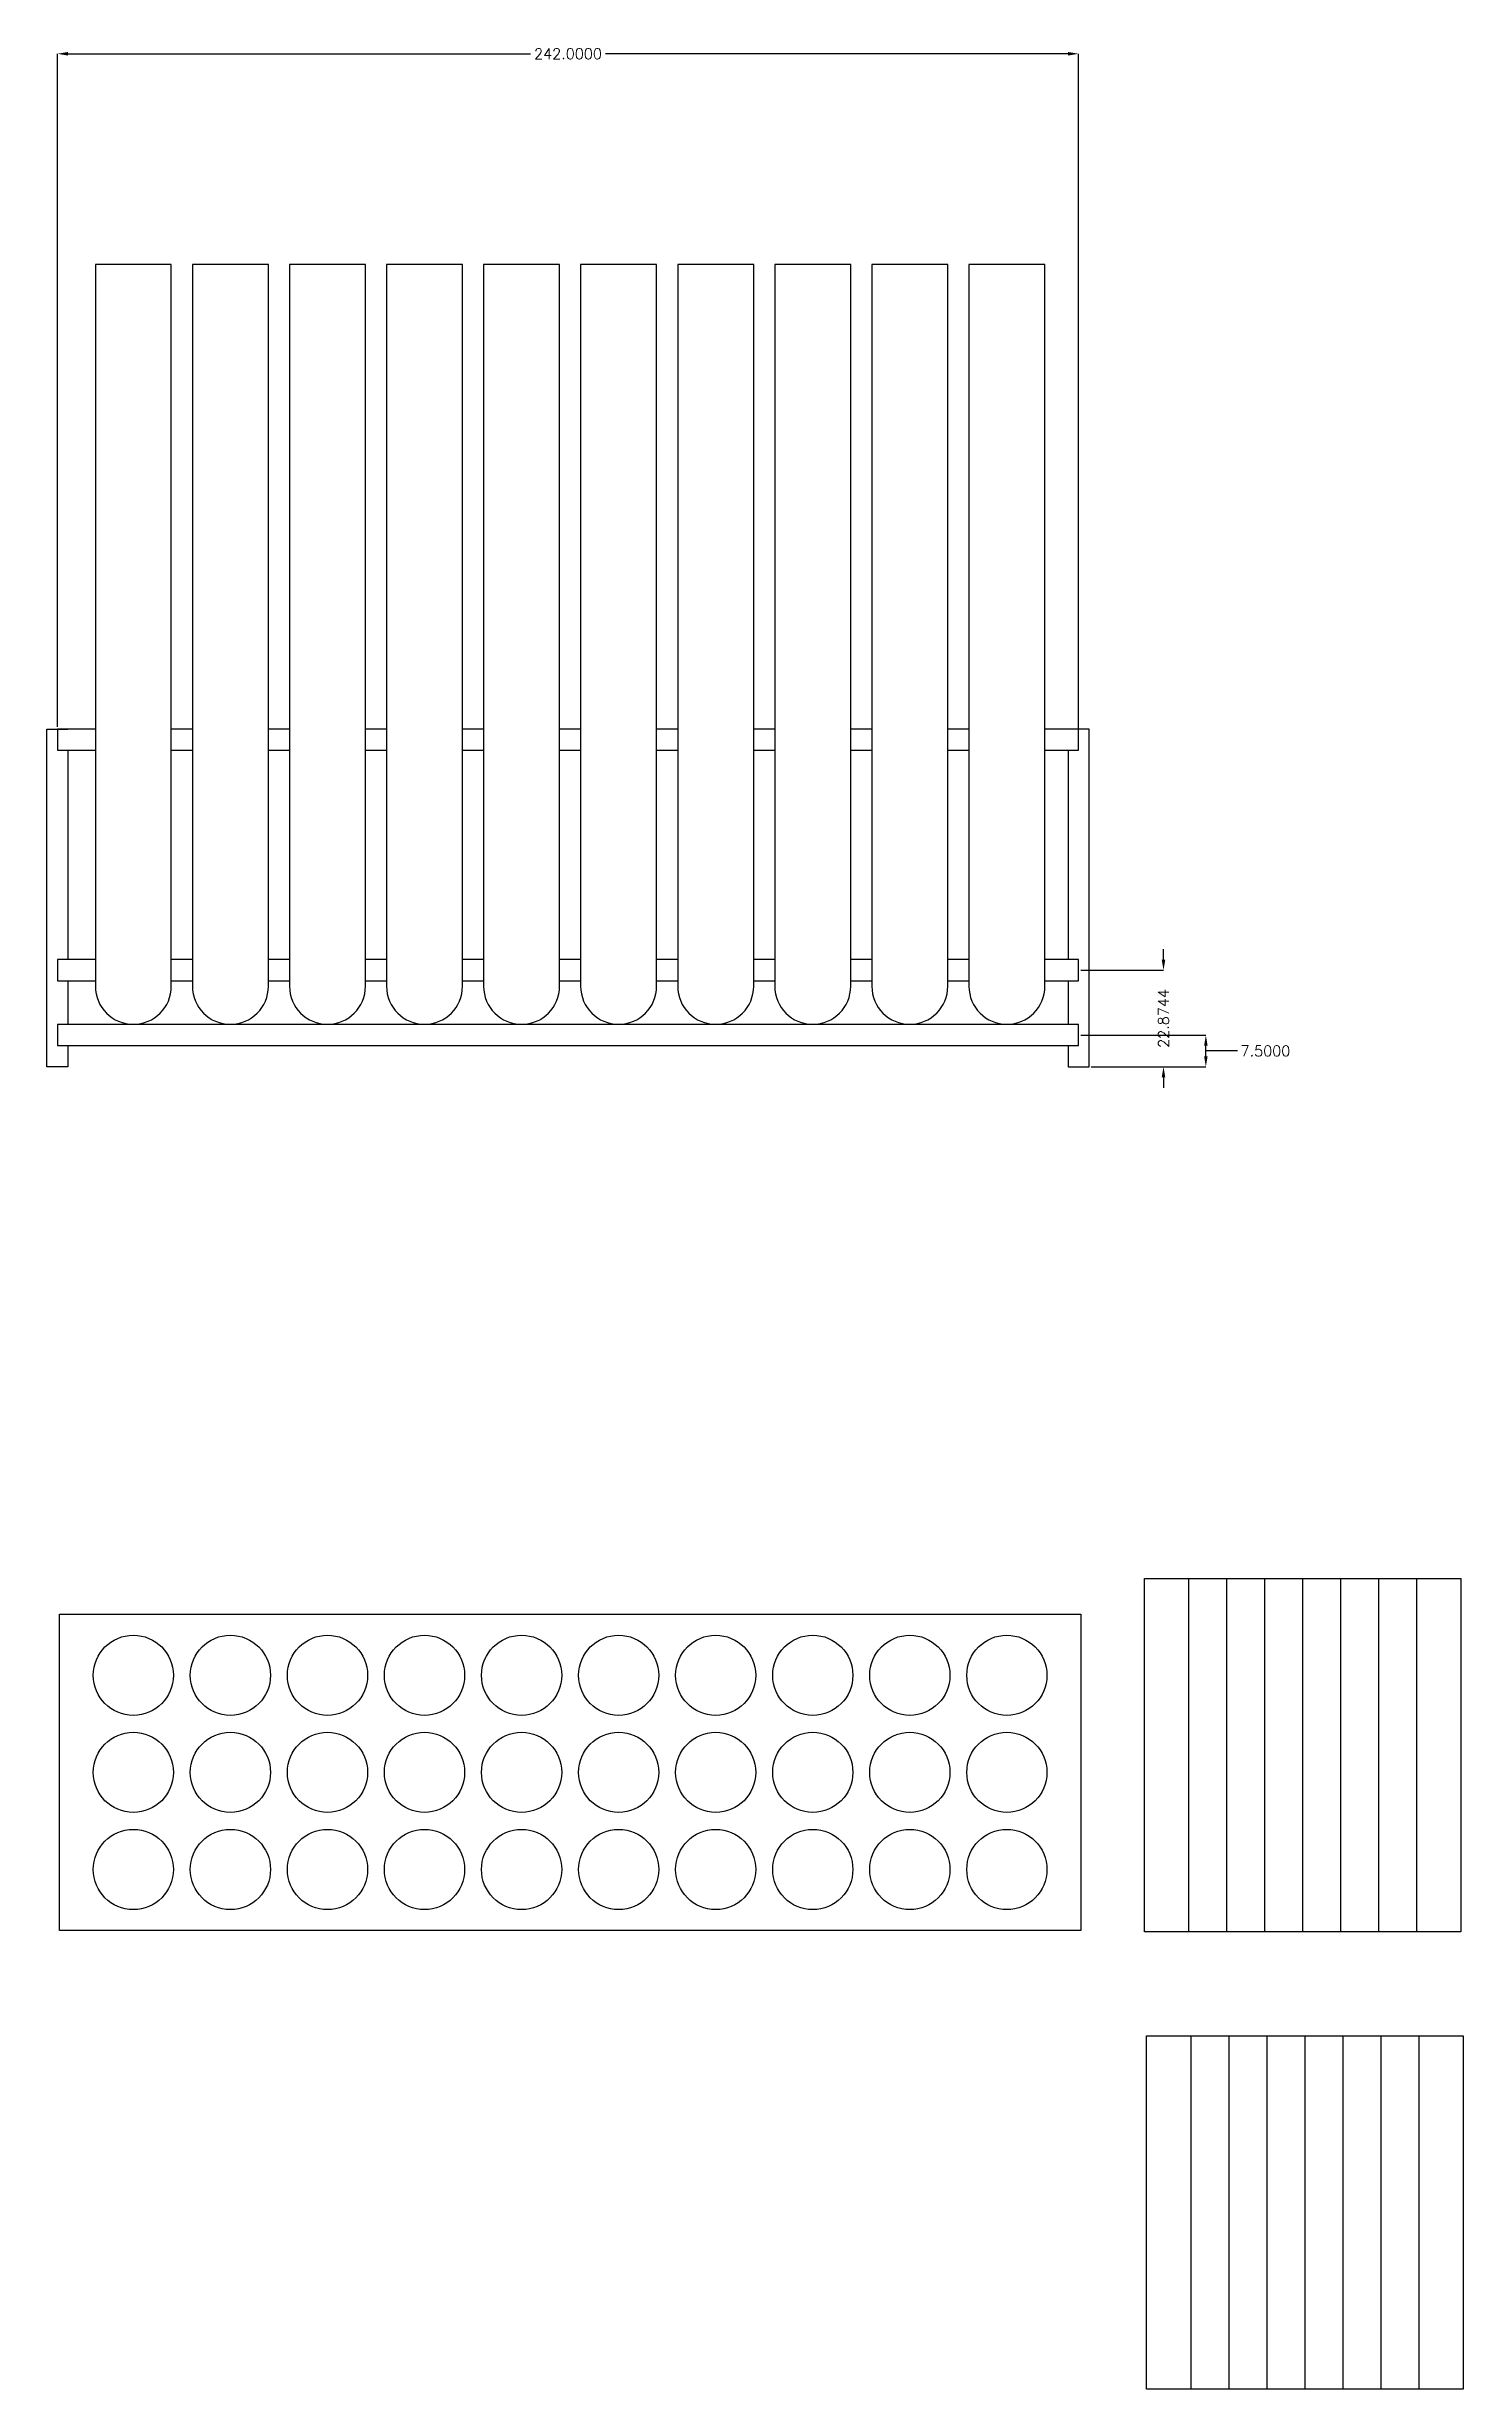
# Model space of a CAD drawing. Header units: millimetres. Extents: x -21 to 315, y 54 to 609.
import ezdxf

# ---------------------------------------------------------------- set-up
doc = ezdxf.new("R2010")
doc.units = ezdxf.units.MM
doc.layers.add('DIMENSION', color=3, linetype='Continuous', lineweight=25)
doc.styles.get("Standard").update_dxf_attribs({"font": 'txt.shx'})
doc.dimstyles.get("Standard").update_dxf_attribs({"dimscale": 100, "dimtxt": 2.5, "dimasz": 2.5, "dimexe": 0, "dimexo": 0.5, "dimgap": 1, "dimtad": 0, "dimtoh": 1, "dimdec": 4, "dimzin": 0, "dimdsep": 46, "dimtxsty": 'Standard', "dimcen": 2.5, "dimadec": 0, "dimazin": 0, "dimtfac": 1, "dimtdec": 4, "dimtofl": 0, "dimtmove": 0, "dimatfit": 3, "dimfxl": 1, "dimtolj": 1, "dimtzin": 0, "dimarcsym": 0})

# ---------------------------------------------------------------- blocks, each defined once
blk = doc.blocks.new('*D37')
at = {"layer": 'Defpoints', "color": 0}
for p in [(223.913717, 607.10153), (-18.086283, 447.10153), (223.913717, 442.10153)]:
    blk.add_point(p, dxfattribs=at)
at = {"layer": 'DIMENSION', "color": 0, "lineweight": -2}
for p, q in [((-18.086283, 447.60153), (-18.086283, 607.10153)), ((-15.586283, 607.10153), (93.99705, 607.10153)), ((221.413717, 607.10153), (111.830383, 607.10153)), ((223.913717, 442.60153), (223.913717, 607.10153))]:
    blk.add_line(p, q, dxfattribs=at)
at = {"layer": 'DIMENSION', "color": 0}
for points in [[(-15.586283, 607.518197), (-15.586283, 606.684863), (-18.086283, 607.10153)], [(221.413717, 606.684863), (221.413717, 607.518197), (223.913717, 607.10153)]]:
    blk.add_solid(points, dxfattribs=at)
at = {"layer": 'DIMENSION', "color": 0, "insert": (102.913717, 607.10153), "char_height": 2.5, "attachment_point": 5}
blk.add_mtext('\\A1;242.0000', dxfattribs=at)
blk = doc.blocks.new('*D50')
at = {"layer": 'Defpoints', "color": 0}
for p in [(223.913717, 389.975955), (244.026022, 389.975955), (226.413717, 367.10153)]:
    blk.add_point(p, dxfattribs=at)
at = {"layer": 'DIMENSION', "color": 0, "lineweight": -2}
for p, q in [((244.026022, 392.475955), (244.026022, 394.975955)), ((224.413717, 389.975955), (244.026022, 389.975955)), ((226.913717, 367.10153), (244.026022, 367.10153)), ((244.026022, 364.60153), (244.026022, 362.10153))]:
    blk.add_line(p, q, dxfattribs=at)
at = {"layer": 'DIMENSION', "color": 0}
for points in [[(243.609355, 392.475955), (244.442688, 392.475955), (244.026022, 389.975955)], [(244.442688, 364.60153), (243.609355, 364.60153), (244.026022, 367.10153)]]:
    blk.add_solid(points, dxfattribs=at)
at = {"layer": 'DIMENSION', "color": 0, "insert": (244.026022, 378.538743), "char_height": 2.5, "attachment_point": 5, "rotation": 90}
blk.add_mtext('\\A1;22.8744', dxfattribs=at)
blk = doc.blocks.new('*D53')
at = {"layer": 'Defpoints', "color": 0}
for p in [(223.913717, 374.60153), (254.063539, 374.60153), (226.413717, 367.10153)]:
    blk.add_point(p, dxfattribs=at)
at = {"layer": 'DIMENSION', "color": 0, "lineweight": -2}
for p, q in [((224.413717, 374.60153), (254.063539, 374.60153)), ((254.063539, 369.60153), (254.063539, 372.10153)), ((226.913717, 367.10153), (254.063539, 367.10153)), ((259.563539, 370.85153), (254.063539, 370.85153)), ((261.563539, 370.85153), (259.563539, 370.85153))]:
    blk.add_line(p, q, dxfattribs=at)
at = {"layer": 'DIMENSION', "color": 0}
for points in [[(254.480206, 372.10153), (253.646873, 372.10153), (254.063539, 374.60153)], [(253.646873, 369.60153), (254.480206, 369.60153), (254.063539, 367.10153)]]:
    blk.add_solid(points, dxfattribs=at)
at = {"layer": 'DIMENSION', "color": 0, "insert": (268.188539, 370.85153), "char_height": 2.5, "attachment_point": 5}
blk.add_mtext('\\A1;7.5000', dxfattribs=at)

msp = doc.modelspace()

# ---------------------------------------------------------------- linework, layer by layer
for p, q in [((249.9865, 245.830465), (249.9865, 162.156166)), ((258.9865, 245.830465), (258.9865, 162.156166)), ((267.9865, 245.830465), (267.9865, 162.156166)), ((276.9865, 245.830465), (276.9865, 162.156166)), ((285.9865, 245.830465), (285.9865, 162.156166)), ((294.9865, 245.830465), (294.9865, 162.156166)), ((303.9865, 245.830465), (303.9865, 162.156166)), ((250.536864, 137.468827), (250.536864, 53.794529)), ((259.536864, 137.468827), (259.536864, 53.794529)), ((268.536864, 137.468827), (268.536864, 53.794529)), ((277.536864, 137.468827), (277.536864, 53.794529)), ((286.536864, 137.468827), (286.536864, 53.794529)), ((295.536864, 137.468827), (295.536864, 53.794529)), ((304.536864, 137.468827), (304.536864, 53.794529))]:
    msp.add_line(p, q)
for points in [[(8.913717, 386.169106), (8.913717, 557.169106), (-9.086283, 557.169106), (-9.086283, 386.169107, 1), (8.913717, 386.169106)], [(31.913717, 386.169106), (31.913717, 557.169106), (13.913717, 557.169106), (13.913717, 386.169107, 1), (31.913717, 386.169106)], [(54.913717, 386.169106), (54.913717, 557.169106), (36.913717, 557.169106), (36.913717, 386.169107, 1), (54.913717, 386.169106)], [(77.913717, 386.169106), (77.913717, 557.169106), (59.913717, 557.169106), (59.913717, 386.169107, 1), (77.913717, 386.169106)], [(100.913717, 386.169106), (100.913717, 557.169106), (82.913717, 557.169106), (82.913717, 386.169107, 1), (100.913717, 386.169106)], [(123.913717, 386.169106), (123.913717, 557.169106), (105.913717, 557.169106), (105.913717, 386.169107, 1), (123.913717, 386.169106)], [(146.913717, 386.169106), (146.913717, 557.169106), (128.913717, 557.169106), (128.913717, 386.169107, 1), (146.913717, 386.169106)], [(169.913717, 386.169106), (169.913717, 557.169106), (151.913717, 557.169106), (151.913717, 386.169107, 1), (169.913717, 386.169106)], [(192.913717, 386.169106), (192.913717, 557.169106), (174.913717, 557.169106), (174.913717, 386.169107, 1), (192.913717, 386.169106)], [(215.913717, 386.169106), (215.913717, 557.169106), (197.913717, 557.169106), (197.913717, 386.169107, 1), (215.913717, 386.169106)]]:
    msp.add_lwpolyline(points, format="xyb")
for points in [[(-15.586283, 372.10153), (-15.586283, 367.10153), (-20.586283, 367.10153), (-20.586283, 447.10153), (-15.586283, 447.10153)], [(-18.086283, 447.10153), (-18.086283, 442.10153), (-9.086283, 442.10153)], [(-9.086283, 447.10153), (-18.086283, 447.10153)], [(13.913717, 447.10153), (8.913717, 447.10153)], [(36.913717, 447.10153), (31.913717, 447.10153)], [(59.913717, 447.10153), (54.913717, 447.10153)], [(82.913717, 447.10153), (77.913717, 447.10153)], [(105.913717, 447.10153), (100.913717, 447.10153)], [(128.913717, 447.10153), (123.913717, 447.10153)], [(151.913717, 447.10153), (146.913717, 447.10153)], [(174.913717, 447.10153), (169.913717, 447.10153)], [(197.913717, 447.10153), (192.913717, 447.10153)], [(215.913717, 442.10153), (223.913717, 442.10153), (223.913717, 447.10153), (215.913717, 447.10153)], [(221.413717, 372.10153), (221.413717, 367.10153), (226.413717, 367.10153), (226.413717, 447.10153), (221.413717, 447.10153)], [(-15.586283, 442.10153), (-15.586283, 392.475955)], [(8.913717, 442.10153), (13.913717, 442.10153)], [(31.913717, 442.10153), (36.913717, 442.10153)], [(54.913717, 442.10153), (59.913717, 442.10153)], [(77.913717, 442.10153), (82.913717, 442.10153)], [(100.913717, 442.10153), (105.913717, 442.10153)], [(123.913717, 442.10153), (128.913717, 442.10153)], [(146.913717, 442.10153), (151.913717, 442.10153)], [(169.913717, 442.10153), (174.913717, 442.10153)], [(192.913717, 442.10153), (197.913717, 442.10153)], [(221.413717, 442.10153), (221.413717, 392.475955)], [(-9.086283, 392.475955), (-18.086283, 392.475955)], [(-18.086283, 392.475955), (-18.086283, 387.475955), (-9.086283, 387.475955)], [(13.913717, 392.475955), (8.913717, 392.475955)], [(36.913717, 392.475955), (31.913717, 392.475955)], [(59.913717, 392.475955), (54.913717, 392.475955)], [(82.913717, 392.475955), (77.913717, 392.475955)], [(105.913717, 392.475955), (100.913717, 392.475955)], [(128.913717, 392.475955), (123.913717, 392.475955)], [(151.913717, 392.475955), (146.913717, 392.475955)], [(174.913717, 392.475955), (169.913717, 392.475955)], [(197.913717, 392.475955), (192.913717, 392.475955)], [(215.913717, 387.475955), (223.913717, 387.475955), (223.913717, 392.475955), (215.913717, 392.475955)], [(-15.586283, 387.475955), (-15.586283, 377.10153)], [(8.913717, 387.475955), (13.913717, 387.475955)], [(31.913717, 387.475955), (36.913717, 387.475955)], [(54.913717, 387.475955), (59.913717, 387.475955)], [(77.913717, 387.475955), (82.913717, 387.475955)], [(100.913717, 387.475955), (105.913717, 387.475955)], [(123.913717, 387.475955), (128.913717, 387.475955)], [(146.913717, 387.475955), (151.913717, 387.475955)], [(169.913717, 387.475955), (174.913717, 387.475955)], [(192.913717, 387.475955), (197.913717, 387.475955)], [(221.413717, 387.475955), (221.413717, 377.10153)], [(-18.086283, 377.10153), (-18.086283, 372.10153), (223.913717, 372.10153), (223.913717, 377.10153), (-18.086283, 377.10153)]]:
    msp.add_lwpolyline(points)
for points in [[(314.4865, 245.830465), (314.4865, 162.156166), (239.4865, 162.156166), (239.4865, 245.830465)], [(-17.586283, 237.425555), (224.413717, 237.425555), (224.413717, 162.425555), (-17.586283, 162.425555)], [(315.036864, 137.468827), (315.036864, 53.794529), (240.036864, 53.794529), (240.036864, 137.468827)]]:
    msp.add_lwpolyline(points, close=True)
for centre in [(-0.086283, 222.925555), (22.913717, 222.925555), (45.913717, 222.925555), (68.913717, 222.925555), (91.913717, 222.925555), (114.913717, 222.925555), (137.913717, 222.925555), (160.913717, 222.925555), (183.913717, 222.925555), (206.913717, 222.925555), (-0.086283, 199.925555), (22.913717, 199.925555), (45.913717, 199.925555), (68.913717, 199.925555), (91.913717, 199.925555), (114.913717, 199.925555), (137.913717, 199.925555), (160.913717, 199.925555), (183.913717, 199.925555), (206.913717, 199.925555), (-0.086283, 176.925555), (22.913717, 176.925555), (45.913717, 176.925555), (68.913717, 176.925555), (91.913717, 176.925555), (114.913717, 176.925555), (137.913717, 176.925555), (160.913717, 176.925555), (183.913717, 176.925555), (206.913717, 176.925555)]:
    msp.add_circle(centre, 9.5)

# ---------------------------------------------------------------- dimensions: what is measured, and where the dimension line sits
at = {"layer": 'DIMENSION'}
dim = msp.add_linear_dim(base=(223.913717, 607.10153), p1=(-18.086283, 447.10153), p2=(223.913717, 442.10153), dimstyle='Standard', override={"dimscale": 1, "dimlfac": 1, "dimtxsty": 'Standard', "dimsah": 1, "dimtolj": 1}, dxfattribs=at)
dim.commit()
dim.dimension.update_dxf_attribs({"geometry": '*D37', "text_midpoint": (102.913717, 607.10153)})
for base, p2, picture, middle in [((244.026022, 389.975955), (223.913717, 389.975955), '*D50', (244.026022, 378.538743)), ((254.063539, 374.60153), (223.913717, 374.60153), '*D53', (262.563539, 370.85153))]:
    dim = msp.add_linear_dim(base=base, p1=(226.413717, 367.10153), p2=p2, angle=90, dimstyle='Standard', override={"dimscale": 1, "dimlfac": 1, "dimtxsty": 'Standard', "dimsah": 1, "dimtmove": 1, "dimtolj": 1}, dxfattribs=at)
    dim.commit()
    dim.dimension.update_dxf_attribs({"geometry": picture, "text_midpoint": middle})

doc.saveas('drawing.dxf')
